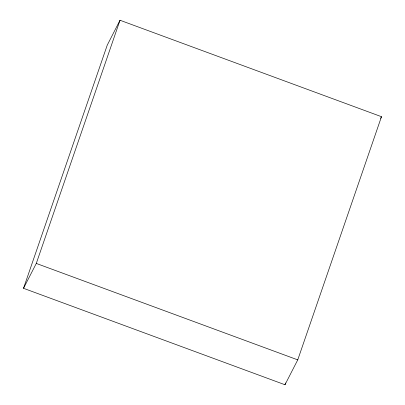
<?xml version="1.0" encoding="UTF-8"?>
<svg xmlns="http://www.w3.org/2000/svg" width="405" height="405" viewBox="0 0 405 405"><rect width="100%" height="100%" fill="white"/><g stroke="black" fill="none" stroke-linecap="round" stroke-linejoin="round"><path stroke-width="0.61" d="M23.515 288.309L107.249 45.127L120.022 20.25L381.485 116.691L297.751 359.873L284.978 384.75L23.515 288.309L36.288 263.432L120.022 20.25M284.978 384.75L285.596 382.958M380.634 118.346L381.485 116.691M36.288 263.432L297.751 359.873"/></g></svg>
